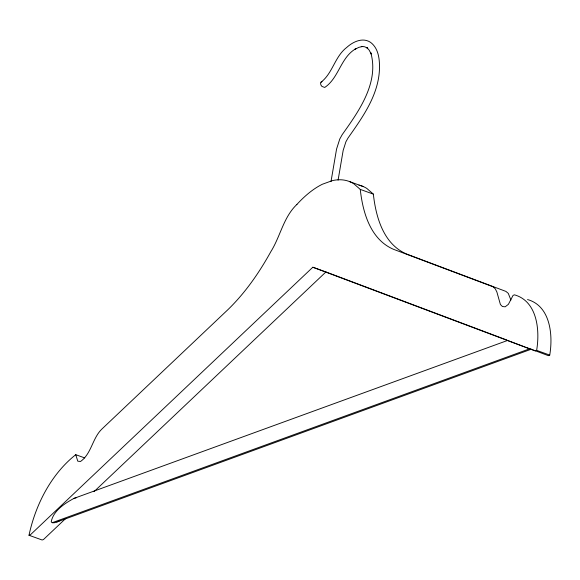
<?xml version="1.0" encoding="UTF-8"?>
<svg xmlns="http://www.w3.org/2000/svg" width="580" height="580" viewBox="0 0 580 580"><rect width="100%" height="100%" fill="white"/><g stroke="black" fill="none" stroke-linecap="round" stroke-linejoin="round"><path stroke-width="0.87" d="M65.772 518.418L43.435 539.581L42.101 539.987L29 535.267C35.525 504.81 51.098 474.186 75.748 454.684L84.752 457.924M330.992 181.649L336.567 149.038L339.786 138.982L342.207 134.632C358.534 111.614 379.327 82.846 370.787 52.722L371.185 54.005L369.192 50.177L366.596 47.429L367.814 48.343L364.726 46.777L361.217 46.407L362.732 46.487L358.861 47.342L354.779 49.387L355.888 48.684C340.562 57.471 338.974 77.908 324.742 87.442L321.936 86.434L320.921 85.035L320.559 83.505L320.95 82.244C332.717 73.319 334.754 56.637 346.63 47.524C352.879 41.818 362.609 37.062 370.526 42.34C379.081 48.698 379.82 60.632 379.407 70.412C377.935 96.164 362.239 117.711 348 138.047L345.897 141.817L343.179 150.35L338.089 180.133M29 535.267L30.334 534.861L312.83 267.228L535.267 350.951L536.63 350.371C540.024 330.564 537.45 301.281 514.453 294.829L513.053 295.401L508.377 304.348L505.165 306.813L502.418 306.523L500.409 304.514L496.864 291.95L495.189 288.673L492.819 286.687L393.537 249.32C370.366 239.446 362.768 212.294 360.26 189.399L353.735 183.715A119.001 55.02 -70.2 0 0 332.238 180.663L322.407 184.23A119.001 55.02 -70.2 0 0 296.938 204.399M530.598 348.979L548.361 355.663L549.731 355.083C553.124 335.276 550.55 306.001 527.553 299.548M296.938 204.406C283.424 217.152 280.452 236.372 270.809 251.713C259.144 272.796 245.282 292.813 227.94 309.64L101.841 429.099C92.343 438.277 91.488 453.763 80.526 461.477L77.778 461.194L75.748 454.684M94.018 491.659L325.931 271.947L506.92 340.068M320.95 82.244L321.994 81.591M524.842 346.97L507.551 340.46L74.03 498.365C64.692 503.404 53.345 510.748 51.214 521.753L52.214 522.703L54.114 522.798L56.789 522.036L531.157 349.254L530.671 349.051M56.789 522.036L60.044 520.47M52.214 522.703L529.743 348.761L525.545 347.231M74.03 498.365L76.698 497.604M349.899 181.736L363 186.448M360.26 189.399L373.353 194.119C375.869 217.007 383.46 244.165 406.631 254.04L505.92 291.406L508.29 293.393L510.908 300.019M312.83 267.228L325.931 271.947M536.63 350.371L549.731 355.083M373.353 194.119L366.828 188.435A119.001 55.02 -70.2 0 0 358.904 185.143"/></g></svg>
